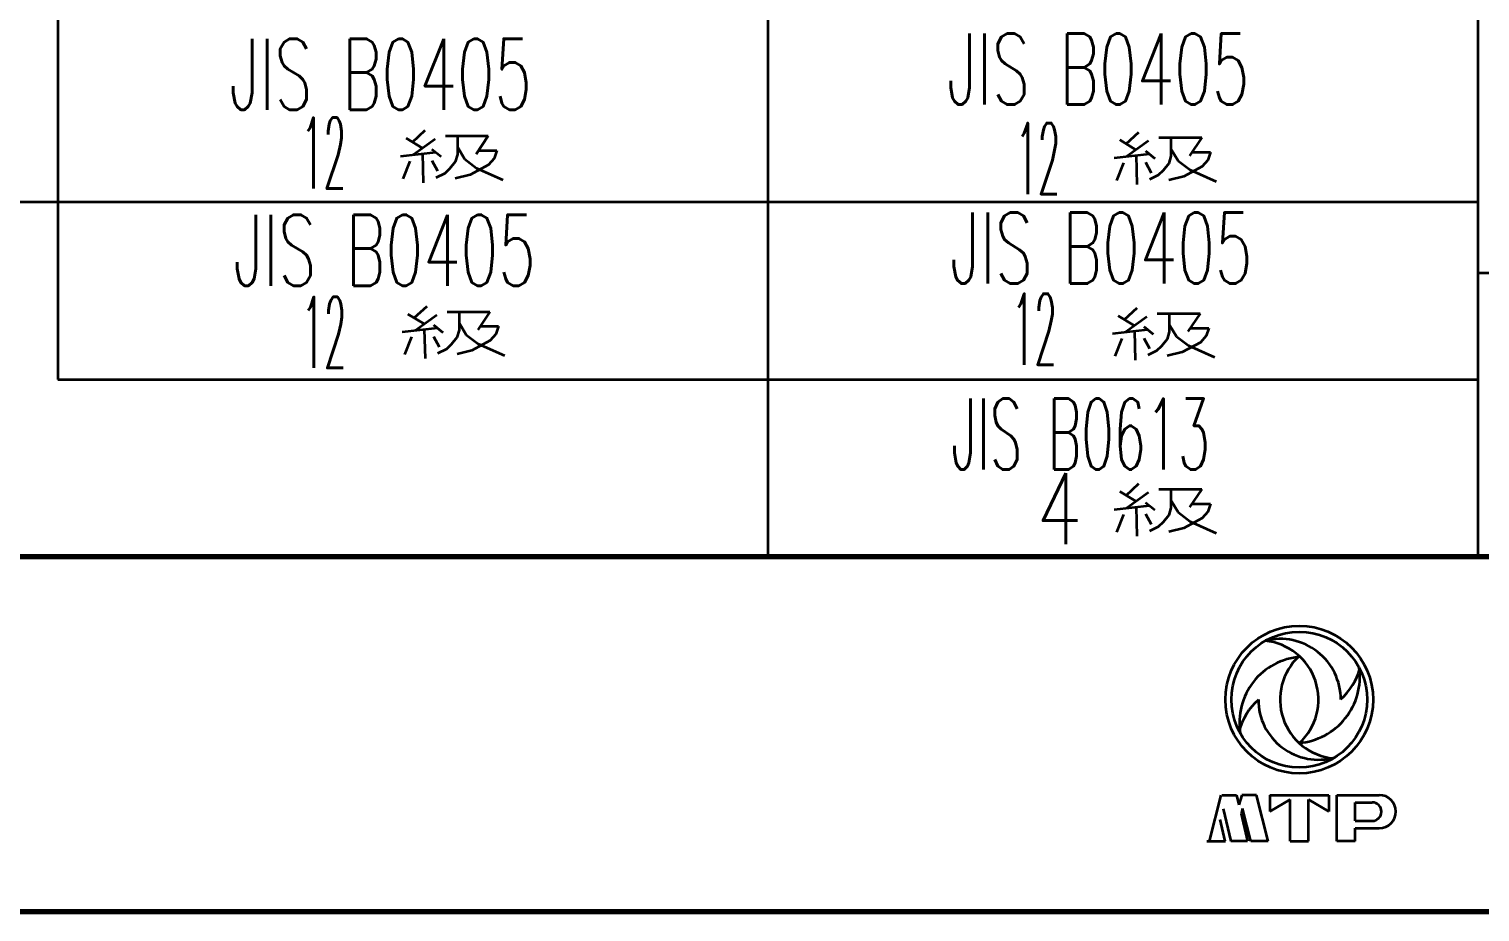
# Model space of a CAD drawing. Header units: millimetres. Extents: x 1333 to 104182, y -63725 to -5704.
# Drawn here: x 47348.4 to 47389.27, y -63725.16 to -63700.29 of the extents above; entities that cross this region are included whole.
import ezdxf
from ezdxf.enums import TextEntityAlignment as Align

# ---------------------------------------------------------------- set-up
doc = ezdxf.new("R2010")
doc.units = ezdxf.units.MM
doc.header["$LTSCALE"] = 0.5
doc.layers.add('11', color=3, linetype='Continuous')
doc.styles.get("Standard").update_dxf_attribs({"font": 'simplex.shx'})

msp = doc.modelspace()

# ---------------------------------------------------------------- linework, layer by layer
at = {"color": 7, "lineweight": 35}
for p, q in [((47349.214, -63685.16), (47349.214, -63705.16)), ((47349.214, -63685.16), (47349.214, -63705.16)), ((47369.214, -63685.16), (47369.214, -63710.16)), ((47369.214, -63685.16), (47369.214, -63710.16)), ((47389.214, -63686.304), (47389.214, -63715.16)), ((47389.214, -63686.304), (47389.214, -63715.16)), ((47329.214, -63705.16), (47349.214, -63705.16)), ((47329.214, -63705.16), (47349.214, -63705.16)), ((47349.214, -63705.16), (47389.214, -63705.16)), ((47349.214, -63705.16), (47389.214, -63705.16)), ((47389.214, -63707.16), (47459.214, -63707.16)), ((47389.214, -63707.16), (47459.214, -63707.16)), ((47349.214, -63710.16), (47369.214, -63710.16)), ((47349.214, -63710.16), (47369.214, -63710.16)), ((47369.214, -63710.16), (47389.214, -63710.16)), ((47369.214, -63710.16), (47389.214, -63710.16)), ((47529.214, -63715.16), (47269.214, -63715.16)), ((47529.214, -63715.16), (47269.214, -63715.16))]:
    msp.add_line(p, q, dxfattribs=at)
at = {"color": 7, "lineweight": 35, "ltscale": 0.013339}
msp.add_line((47359.023, -63703.364), (47359.48, -63703.64), dxfattribs=at)
msp.add_line((47359.023, -63703.364), (47359.48, -63703.64), dxfattribs=at)
at = {"color": 7, "lineweight": 35, "ltscale": 0.012234}
for p, q in [((47359.554, -63703.149), (47359.196, -63703.483)), ((47359.554, -63703.149), (47359.196, -63703.483)), ((47359.602, -63708.102), (47359.244, -63708.435)), ((47359.602, -63708.102), (47359.244, -63708.435)), ((47379.607, -63708.15), (47379.249, -63708.484)), ((47379.607, -63708.15), (47379.249, -63708.484))]:
    msp.add_line(p, q, dxfattribs=at)
at = {"color": 7, "lineweight": 35, "ltscale": 0.030115}
for p, q in [((47360.129, -63703.298), (47361.334, -63703.298)), ((47360.129, -63703.298), (47361.334, -63703.298)), ((47380.231, -63703.346), (47381.435, -63703.346)), ((47380.231, -63703.346), (47381.435, -63703.346)), ((47360.177, -63708.25), (47361.382, -63708.25)), ((47360.177, -63708.25), (47361.382, -63708.25)), ((47380.183, -63708.298), (47381.387, -63708.298)), ((47380.183, -63708.298), (47381.387, -63708.298)), ((47380.231, -63713.25), (47381.435, -63713.25)), ((47380.231, -63713.25), (47381.435, -63713.25))]:
    msp.add_line(p, q, dxfattribs=at)
at = {"color": 7, "lineweight": 35, "ltscale": 0.013083}
for p, q in [((47360.466, -63703.298), (47360.466, -63703.821)), ((47360.466, -63703.298), (47360.466, -63703.821)), ((47380.568, -63703.346), (47380.568, -63703.869)), ((47380.568, -63703.346), (47380.568, -63703.869)), ((47360.514, -63708.25), (47360.514, -63708.773)), ((47360.514, -63708.25), (47360.514, -63708.773)), ((47380.52, -63708.298), (47380.52, -63708.821)), ((47380.52, -63708.298), (47380.52, -63708.821)), ((47380.568, -63713.25), (47380.568, -63713.774)), ((47380.568, -63713.25), (47380.568, -63713.774))]:
    msp.add_line(p, q, dxfattribs=at)
at = {"color": 7, "lineweight": 35, "ltscale": 0.015355}
msp.add_line((47361.334, -63703.298), (47360.993, -63703.809), dxfattribs=at)
msp.add_line((47361.334, -63703.298), (47360.993, -63703.809), dxfattribs=at)
at = {"color": 7, "lineweight": 35, "ltscale": 0.012225}
for p, q in [((47379.655, -63703.198), (47379.297, -63703.531)), ((47379.655, -63703.198), (47379.297, -63703.531)), ((47379.655, -63713.102), (47379.297, -63713.436)), ((47379.655, -63713.102), (47379.297, -63713.436))]:
    msp.add_line(p, q, dxfattribs=at)
at = {"color": 7, "lineweight": 35, "ltscale": 0.015362}
for p, q in [((47381.435, -63703.346), (47381.094, -63703.857)), ((47381.435, -63703.346), (47381.094, -63703.857)), ((47381.435, -63713.25), (47381.094, -63713.761)), ((47381.435, -63713.25), (47381.094, -63713.761))]:
    msp.add_line(p, q, dxfattribs=at)
at = {"color": 7, "lineweight": 35, "ltscale": 0.024936}
msp.add_line((47358.867, -63703.866), (47359.858, -63703.755), dxfattribs=at)
msp.add_line((47358.867, -63703.866), (47359.858, -63703.755), dxfattribs=at)
at = {"color": 7, "lineweight": 35, "ltscale": 0.018506}
msp.add_line((47359.838, -63703.393), (47359.237, -63703.825), dxfattribs=at)
msp.add_line((47359.838, -63703.393), (47359.237, -63703.825), dxfattribs=at)
at = {"color": 7, "lineweight": 35, "ltscale": 0.008484}
for p, q in [((47359.747, -63703.669), (47360.01, -63703.883)), ((47359.747, -63703.669), (47360.01, -63703.883)), ((47379.848, -63703.717), (47380.111, -63703.931)), ((47379.848, -63703.717), (47380.111, -63703.931)), ((47359.795, -63708.621), (47360.058, -63708.835)), ((47359.795, -63708.621), (47360.058, -63708.835))]:
    msp.add_line(p, q, dxfattribs=at)
at = {"color": 7, "lineweight": 35, "ltscale": 0.009831}
msp.add_line((47360.466, -63703.611), (47360.668, -63703.949), dxfattribs=at)
msp.add_line((47360.466, -63703.611), (47360.668, -63703.949), dxfattribs=at)
at = {"color": 7, "lineweight": 35, "ltscale": 0.013049}
for p, q in [((47361.059, -63703.71), (47361.581, -63703.71)), ((47361.059, -63703.71), (47361.581, -63703.71)), ((47381.16, -63703.758), (47381.682, -63703.758)), ((47381.16, -63703.758), (47381.682, -63703.758)), ((47361.107, -63708.662), (47361.629, -63708.662)), ((47361.107, -63708.662), (47361.629, -63708.662)), ((47381.112, -63708.71), (47381.634, -63708.71)), ((47381.112, -63708.71), (47381.634, -63708.71)), ((47381.16, -63713.663), (47381.682, -63713.663)), ((47381.16, -63713.663), (47381.682, -63713.663))]:
    msp.add_line(p, q, dxfattribs=at)
at = {"color": 7, "lineweight": 35, "ltscale": 0.005859}
msp.add_line((47361.581, -63703.71), (47361.506, -63703.932), dxfattribs=at)
msp.add_line((47361.581, -63703.71), (47361.506, -63703.932), dxfattribs=at)
at = {"color": 7, "lineweight": 35, "ltscale": 0.013328}
msp.add_line((47379.125, -63703.412), (47379.581, -63703.688), dxfattribs=at)
msp.add_line((47379.125, -63703.412), (47379.581, -63703.688), dxfattribs=at)
at = {"color": 7, "lineweight": 35, "ltscale": 0.018496}
msp.add_line((47379.939, -63703.441), (47379.339, -63703.873), dxfattribs=at)
msp.add_line((47379.939, -63703.441), (47379.339, -63703.873), dxfattribs=at)
at = {"color": 7, "lineweight": 35, "ltscale": 0.009837}
for p, q in [((47380.568, -63703.659), (47380.769, -63703.997)), ((47380.568, -63703.659), (47380.769, -63703.997)), ((47360.514, -63708.563), (47360.716, -63708.901)), ((47360.514, -63708.563), (47360.716, -63708.901)), ((47380.52, -63708.611), (47380.721, -63708.949)), ((47380.52, -63708.611), (47380.721, -63708.949)), ((47380.568, -63713.564), (47380.769, -63713.901)), ((47380.568, -63713.564), (47380.769, -63713.901))]:
    msp.add_line(p, q, dxfattribs=at)
at = {"color": 7, "lineweight": 35, "ltscale": 0.005858}
for p, q in [((47381.682, -63703.758), (47381.608, -63703.98)), ((47381.682, -63703.758), (47381.608, -63703.98)), ((47381.682, -63713.663), (47381.608, -63713.885)), ((47381.682, -63713.663), (47381.608, -63713.885))]:
    msp.add_line(p, q, dxfattribs=at)
at = {"color": 7, "lineweight": 35, "ltscale": 0.013404}
for p, q in [((47359.13, -63704.007), (47358.933, -63704.505)), ((47359.13, -63704.007), (47358.933, -63704.505)), ((47379.232, -63704.055), (47379.034, -63704.553)), ((47379.232, -63704.055), (47379.034, -63704.553))]:
    msp.add_line(p, q, dxfattribs=at)
at = {"color": 7, "lineweight": 35, "ltscale": 0.020496}
for p, q in [((47359.487, -63703.797), (47359.508, -63704.616)), ((47359.487, -63703.797), (47359.508, -63704.616)), ((47359.535, -63708.749), (47359.556, -63709.569)), ((47359.535, -63708.749), (47359.556, -63709.569)), ((47379.541, -63708.797), (47379.562, -63709.617)), ((47379.541, -63708.797), (47379.562, -63709.617))]:
    msp.add_line(p, q, dxfattribs=at)
at = {"color": 7, "lineweight": 35, "ltscale": 0.00829}
msp.add_line((47359.751, -63703.994), (47359.907, -63704.287), dxfattribs=at)
msp.add_line((47359.751, -63703.994), (47359.907, -63704.287), dxfattribs=at)
at = {"color": 7, "lineweight": 35, "ltscale": 0.00637}
for p, q in [((47360.405, -63704.027), (47360.244, -63704.225)), ((47360.405, -63704.027), (47360.244, -63704.225)), ((47380.458, -63709.027), (47380.297, -63709.225)), ((47380.458, -63709.027), (47380.297, -63709.225))]:
    msp.add_line(p, q, dxfattribs=at)
at = {"color": 7, "lineweight": 35, "ltscale": 0.005376}
for p, q in [((47360.466, -63703.821), (47360.405, -63704.027)), ((47360.466, -63703.821), (47360.405, -63704.027)), ((47380.568, -63703.869), (47380.506, -63704.075)), ((47380.568, -63703.869), (47380.506, -63704.075)), ((47380.568, -63713.774), (47380.506, -63713.98)), ((47380.568, -63713.774), (47380.506, -63713.98))]:
    msp.add_line(p, q, dxfattribs=at)
at = {"color": 7, "lineweight": 35, "ltscale": 0.010659}
for p, q in [((47360.668, -63703.949), (47361.009, -63704.204)), ((47360.668, -63703.949), (47361.009, -63704.204)), ((47380.769, -63703.997), (47381.11, -63704.252)), ((47380.769, -63703.997), (47381.11, -63704.252)), ((47360.716, -63708.901), (47361.057, -63709.157)), ((47360.716, -63708.901), (47361.057, -63709.157)), ((47380.721, -63708.949), (47381.063, -63709.205)), ((47380.721, -63708.949), (47381.063, -63709.205))]:
    msp.add_line(p, q, dxfattribs=at)
at = {"color": 7, "lineweight": 35, "ltscale": 0.014629}
msp.add_line((47361.342, -63704.114), (47360.828, -63704.394), dxfattribs=at)
msp.add_line((47361.342, -63704.114), (47360.828, -63704.394), dxfattribs=at)
at = {"color": 7, "lineweight": 35, "ltscale": 0.020157}
for p, q in [((47361.009, -63704.204), (47361.745, -63704.534)), ((47361.009, -63704.204), (47361.745, -63704.534)), ((47381.11, -63704.252), (47381.846, -63704.582)), ((47381.11, -63704.252), (47381.846, -63704.582)), ((47361.057, -63709.157), (47361.793, -63709.486)), ((47361.057, -63709.157), (47361.793, -63709.486)), ((47381.063, -63709.205), (47381.798, -63709.534)), ((47381.063, -63709.205), (47381.798, -63709.534))]:
    msp.add_line(p, q, dxfattribs=at)
at = {"color": 7, "lineweight": 35, "ltscale": 0.006121}
for p, q in [((47361.506, -63703.932), (47361.342, -63704.114)), ((47361.506, -63703.932), (47361.342, -63704.114)), ((47381.608, -63703.98), (47381.443, -63704.162)), ((47381.608, -63703.98), (47381.443, -63704.162)), ((47381.608, -63713.885), (47381.443, -63714.066)), ((47381.608, -63713.885), (47381.443, -63714.066))]:
    msp.add_line(p, q, dxfattribs=at)
at = {"color": 7, "lineweight": 35, "ltscale": 0.024924}
for p, q in [((47378.968, -63703.914), (47379.959, -63703.803)), ((47378.968, -63703.914), (47379.959, -63703.803)), ((47358.915, -63708.819), (47359.906, -63708.707)), ((47358.915, -63708.819), (47359.906, -63708.707)), ((47378.921, -63708.867), (47379.911, -63708.755)), ((47378.921, -63708.867), (47379.911, -63708.755)), ((47378.968, -63713.819), (47379.959, -63713.708)), ((47378.968, -63713.819), (47379.959, -63713.708))]:
    msp.add_line(p, q, dxfattribs=at)
at = {"color": 7, "lineweight": 35, "ltscale": 0.020497}
for p, q in [((47379.589, -63703.845), (47379.61, -63704.664)), ((47379.589, -63703.845), (47379.61, -63704.664)), ((47379.589, -63713.749), (47379.61, -63714.569)), ((47379.589, -63713.749), (47379.61, -63714.569))]:
    msp.add_line(p, q, dxfattribs=at)
at = {"color": 7, "lineweight": 35, "ltscale": 0.008293}
for p, q in [((47379.852, -63704.042), (47380.008, -63704.335)), ((47379.852, -63704.042), (47380.008, -63704.335)), ((47359.799, -63708.946), (47359.955, -63709.239)), ((47359.799, -63708.946), (47359.955, -63709.239)), ((47379.804, -63708.994), (47379.961, -63709.287)), ((47379.804, -63708.994), (47379.961, -63709.287)), ((47379.852, -63713.947), (47380.008, -63714.239)), ((47379.852, -63713.947), (47380.008, -63714.239))]:
    msp.add_line(p, q, dxfattribs=at)
at = {"color": 7, "lineweight": 35, "ltscale": 0.006362}
for p, q in [((47380.506, -63704.075), (47380.346, -63704.273)), ((47380.506, -63704.075), (47380.346, -63704.273)), ((47380.506, -63713.98), (47380.346, -63714.177)), ((47380.506, -63713.98), (47380.346, -63714.177))]:
    msp.add_line(p, q, dxfattribs=at)
at = {"color": 7, "lineweight": 35, "ltscale": 0.01464}
for p, q in [((47381.443, -63704.162), (47380.929, -63704.442)), ((47381.443, -63704.162), (47380.929, -63704.442)), ((47361.39, -63709.066), (47360.876, -63709.346)), ((47361.39, -63709.066), (47360.876, -63709.346))]:
    msp.add_line(p, q, dxfattribs=at)
at = {"color": 7, "lineweight": 35, "ltscale": 0.00685}
for p, q in [((47360.109, -63704.357), (47359.862, -63704.476)), ((47360.109, -63704.357), (47359.862, -63704.476)), ((47380.21, -63704.405), (47379.964, -63704.524)), ((47380.21, -63704.405), (47379.964, -63704.524)), ((47380.21, -63714.309), (47379.964, -63714.429)), ((47380.21, -63714.309), (47379.964, -63714.429))]:
    msp.add_line(p, q, dxfattribs=at)
at = {"color": 7, "lineweight": 35, "ltscale": 0.004731}
for p, q in [((47360.244, -63704.225), (47360.109, -63704.357)), ((47360.244, -63704.225), (47360.109, -63704.357)), ((47380.346, -63704.273), (47380.21, -63704.405)), ((47380.346, -63704.273), (47380.21, -63704.405)), ((47380.346, -63714.177), (47380.21, -63714.309)), ((47380.346, -63714.177), (47380.21, -63714.309))]:
    msp.add_line(p, q, dxfattribs=at)
at = {"color": 7, "lineweight": 35, "ltscale": 0.010798}
for p, q in [((47360.828, -63704.394), (47360.409, -63704.497)), ((47360.828, -63704.394), (47360.409, -63704.497)), ((47380.881, -63709.394), (47380.462, -63709.497)), ((47380.881, -63709.394), (47380.462, -63709.497))]:
    msp.add_line(p, q, dxfattribs=at)
at = {"color": 7, "lineweight": 35, "ltscale": 0.010786}
for p, q in [((47380.929, -63704.442), (47380.51, -63704.545)), ((47380.929, -63704.442), (47380.51, -63704.545)), ((47380.929, -63714.346), (47380.51, -63714.449)), ((47380.929, -63714.346), (47380.51, -63714.449))]:
    msp.add_line(p, q, dxfattribs=at)
at = {"color": 7, "lineweight": 35, "ltscale": 0.125}
for p, q in [((47349.214, -63705.16), (47349.214, -63710.16)), ((47349.214, -63705.16), (47349.214, -63710.16)), ((47369.214, -63710.16), (47369.214, -63715.16)), ((47369.214, -63710.16), (47369.214, -63715.16))]:
    msp.add_line(p, q, dxfattribs=at)
at = {"color": 7, "lineweight": 35, "ltscale": 0.01536}
for p, q in [((47361.382, -63708.25), (47361.041, -63708.761)), ((47361.382, -63708.25), (47361.041, -63708.761)), ((47381.387, -63708.298), (47381.046, -63708.809)), ((47381.387, -63708.298), (47381.046, -63708.809))]:
    msp.add_line(p, q, dxfattribs=at)
at = {"color": 7, "lineweight": 35, "ltscale": 0.013327}
for p, q in [((47359.071, -63708.316), (47359.527, -63708.592)), ((47359.071, -63708.316), (47359.527, -63708.592)), ((47379.077, -63708.364), (47379.533, -63708.64)), ((47379.077, -63708.364), (47379.533, -63708.64)), ((47379.125, -63713.316), (47379.581, -63713.592)), ((47379.125, -63713.316), (47379.581, -63713.592))]:
    msp.add_line(p, q, dxfattribs=at)
at = {"color": 7, "lineweight": 35, "ltscale": 0.018504}
msp.add_line((47359.885, -63708.345), (47359.285, -63708.777), dxfattribs=at)
msp.add_line((47359.885, -63708.345), (47359.285, -63708.777), dxfattribs=at)
at = {"color": 7, "lineweight": 35, "ltscale": 0.005862}
for p, q in [((47361.629, -63708.662), (47361.554, -63708.885)), ((47361.629, -63708.662), (47361.554, -63708.885)), ((47381.634, -63708.71), (47381.56, -63708.933)), ((47381.634, -63708.71), (47381.56, -63708.933))]:
    msp.add_line(p, q, dxfattribs=at)
at = {"color": 7, "lineweight": 35, "ltscale": 0.018495}
for p, q in [((47379.891, -63708.393), (47379.291, -63708.825)), ((47379.891, -63708.393), (47379.291, -63708.825)), ((47379.939, -63713.345), (47379.339, -63713.778)), ((47379.939, -63713.345), (47379.339, -63713.778))]:
    msp.add_line(p, q, dxfattribs=at)
at = {"color": 7, "lineweight": 35, "ltscale": 0.008474}
msp.add_line((47379.8, -63708.669), (47380.063, -63708.883), dxfattribs=at)
msp.add_line((47379.8, -63708.669), (47380.063, -63708.883), dxfattribs=at)
at = {"color": 7, "lineweight": 35, "ltscale": 0.013408}
msp.add_line((47359.178, -63708.959), (47358.981, -63709.457), dxfattribs=at)
msp.add_line((47359.178, -63708.959), (47358.981, -63709.457), dxfattribs=at)
at = {"color": 7, "lineweight": 35, "ltscale": 0.006372}
msp.add_line((47360.453, -63708.979), (47360.292, -63709.177), dxfattribs=at)
msp.add_line((47360.453, -63708.979), (47360.292, -63709.177), dxfattribs=at)
at = {"color": 7, "lineweight": 35, "ltscale": 0.005373}
for p, q in [((47360.514, -63708.773), (47360.453, -63708.979)), ((47360.514, -63708.773), (47360.453, -63708.979)), ((47380.52, -63708.821), (47380.458, -63709.027)), ((47380.52, -63708.821), (47380.458, -63709.027))]:
    msp.add_line(p, q, dxfattribs=at)
at = {"color": 7, "lineweight": 35, "ltscale": 0.006112}
for p, q in [((47361.554, -63708.885), (47361.39, -63709.066)), ((47361.554, -63708.885), (47361.39, -63709.066)), ((47381.56, -63708.933), (47381.396, -63709.114)), ((47381.56, -63708.933), (47381.396, -63709.114))]:
    msp.add_line(p, q, dxfattribs=at)
at = {"color": 7, "lineweight": 35, "ltscale": 0.013411}
msp.add_line((47379.184, -63709.007), (47378.986, -63709.505), dxfattribs=at)
msp.add_line((47379.184, -63709.007), (47378.986, -63709.505), dxfattribs=at)
at = {"color": 7, "lineweight": 35, "ltscale": 0.006861}
msp.add_line((47360.157, -63709.309), (47359.91, -63709.429), dxfattribs=at)
msp.add_line((47360.157, -63709.309), (47359.91, -63709.429), dxfattribs=at)
at = {"color": 7, "lineweight": 35, "ltscale": 0.004722}
msp.add_line((47360.292, -63709.177), (47360.157, -63709.309), dxfattribs=at)
msp.add_line((47360.292, -63709.177), (47360.157, -63709.309), dxfattribs=at)
at = {"color": 7, "lineweight": 35, "ltscale": 0.010797}
msp.add_line((47360.876, -63709.346), (47360.457, -63709.449), dxfattribs=at)
msp.add_line((47360.876, -63709.346), (47360.457, -63709.449), dxfattribs=at)
at = {"color": 7, "lineweight": 35, "ltscale": 0.00686}
msp.add_line((47380.162, -63709.357), (47379.915, -63709.476), dxfattribs=at)
msp.add_line((47380.162, -63709.357), (47379.915, -63709.476), dxfattribs=at)
at = {"color": 7, "lineweight": 35, "ltscale": 0.004724}
msp.add_line((47380.297, -63709.225), (47380.162, -63709.357), dxfattribs=at)
msp.add_line((47380.297, -63709.225), (47380.162, -63709.357), dxfattribs=at)
at = {"color": 7, "lineweight": 35, "ltscale": 0.014638}
for p, q in [((47381.396, -63709.114), (47380.881, -63709.394)), ((47381.396, -63709.114), (47380.881, -63709.394)), ((47381.443, -63714.066), (47380.929, -63714.346)), ((47381.443, -63714.066), (47380.929, -63714.346))]:
    msp.add_line(p, q, dxfattribs=at)
at = {"color": 7, "lineweight": 35, "ltscale": 0.013406}
msp.add_line((47379.232, -63713.959), (47379.034, -63714.458), dxfattribs=at)
msp.add_line((47379.232, -63713.959), (47379.034, -63714.458), dxfattribs=at)
at = {"color": 7, "lineweight": 35, "ltscale": 0.008486}
msp.add_line((47379.848, -63713.621), (47380.111, -63713.836), dxfattribs=at)
msp.add_line((47379.848, -63713.621), (47380.111, -63713.836), dxfattribs=at)
at = {"color": 7, "lineweight": 35, "ltscale": 0.010657}
msp.add_line((47380.769, -63713.901), (47381.11, -63714.157), dxfattribs=at)
msp.add_line((47380.769, -63713.901), (47381.11, -63714.157), dxfattribs=at)
at = {"color": 7, "lineweight": 35, "ltscale": 0.020158}
msp.add_line((47381.11, -63714.157), (47381.846, -63714.487), dxfattribs=at)
msp.add_line((47381.11, -63714.157), (47381.846, -63714.487), dxfattribs=at)
at = {"color": 7, "lineweight": 70}
for p, q in [((47529.214, -63715.16), (46723.214, -63715.16)), ((47539.214, -63725.16), (46698.214, -63725.16))]:
    msp.add_line(p, q, dxfattribs=at)
at = {"color": 1, "lineweight": 35, "ltscale": 0.033501}
for p, q in [((47381.658, -63723.165), (47381.984, -63721.865)), ((47381.658, -63723.165), (47381.984, -63721.865)), ((47383.303, -63723.165), (47382.977, -63721.865)), ((47383.303, -63723.165), (47382.977, -63721.865))]:
    msp.add_line(p, q, dxfattribs=at)
at = {"color": 1, "lineweight": 35, "ltscale": 0.010399}
msp.add_line((47381.998, -63721.865), (47382.414, -63721.865), dxfattribs=at)
msp.add_line((47381.998, -63721.865), (47382.414, -63721.865), dxfattribs=at)
at = {"color": 1, "lineweight": 35, "ltscale": 0.007084}
msp.add_line((47382.414, -63721.865), (47382.48, -63722.141), dxfattribs=at)
msp.add_line((47382.414, -63721.865), (47382.48, -63722.141), dxfattribs=at)
at = {"color": 1, "lineweight": 35, "ltscale": 0.007197}
msp.add_line((47382.564, -63721.865), (47382.48, -63722.141), dxfattribs=at)
msp.add_line((47382.564, -63721.865), (47382.48, -63722.141), dxfattribs=at)
at = {"color": 1, "lineweight": 35, "ltscale": 0.010326}
msp.add_line((47382.977, -63721.865), (47382.564, -63721.865), dxfattribs=at)
msp.add_line((47382.977, -63721.865), (47382.564, -63721.865), dxfattribs=at)
at = {"color": 1, "lineweight": 35, "ltscale": 0.041595}
msp.add_line((47383.35, -63721.865), (47385.014, -63721.865), dxfattribs=at)
msp.add_line((47383.35, -63721.865), (47385.014, -63721.865), dxfattribs=at)
at = {"color": 1, "lineweight": 35, "ltscale": 0.011698}
for p, q in [((47383.35, -63721.865), (47383.35, -63722.333)), ((47383.35, -63721.865), (47383.35, -63722.333)), ((47385.014, -63721.865), (47385.014, -63722.333)), ((47385.014, -63721.865), (47385.014, -63722.333))]:
    msp.add_line(p, q, dxfattribs=at)
at = {"color": 1, "lineweight": 35, "ltscale": 0.016609}
for p, q in [((47383.35, -63722.333), (47383.922, -63721.995)), ((47383.35, -63722.333), (47383.922, -63721.995)), ((47385.014, -63722.333), (47384.442, -63721.995)), ((47385.014, -63722.333), (47384.442, -63721.995))]:
    msp.add_line(p, q, dxfattribs=at)
at = {"color": 1, "lineweight": 35, "ltscale": 0.029246}
for p, q in [((47383.922, -63723.165), (47383.922, -63721.995)), ((47383.922, -63723.165), (47383.922, -63721.995)), ((47384.442, -63723.165), (47384.442, -63721.995)), ((47384.442, -63723.165), (47384.442, -63721.995))]:
    msp.add_line(p, q, dxfattribs=at)
at = {"color": 1, "lineweight": 35, "ltscale": 0.029897}
msp.add_line((47385.24, -63721.865), (47386.435, -63721.865), dxfattribs=at)
msp.add_line((47385.24, -63721.865), (47386.435, -63721.865), dxfattribs=at)
at = {"color": 1, "lineweight": 35, "ltscale": 0.032496}
msp.add_line((47385.24, -63723.165), (47385.24, -63721.865), dxfattribs=at)
msp.add_line((47385.24, -63723.165), (47385.24, -63721.865), dxfattribs=at)
at = {"color": 1, "lineweight": 35, "ltscale": 0.011917}
for p, q in [((47385.76, -63722.073), (47386.236, -63722.073)), ((47385.76, -63722.073), (47386.236, -63722.073)), ((47385.76, -63722.593), (47386.236, -63722.593)), ((47385.76, -63722.593), (47386.236, -63722.593))]:
    msp.add_line(p, q, dxfattribs=at)
at = {"color": 1, "lineweight": 35, "ltscale": 0.012998}
msp.add_line((47385.76, -63722.593), (47385.76, -63722.073), dxfattribs=at)
msp.add_line((47385.76, -63722.593), (47385.76, -63722.073), dxfattribs=at)
at = {"color": 1, "lineweight": 35, "ltscale": 0.015572}
msp.add_line((47381.946, -63722.558), (47382.085, -63723.165), dxfattribs=at)
msp.add_line((47381.946, -63722.558), (47382.085, -63723.165), dxfattribs=at)
at = {"color": 1, "lineweight": 35, "ltscale": 0.02333}
msp.add_line((47382.041, -63722.258), (47382.258, -63723.165), dxfattribs=at)
msp.add_line((47382.041, -63722.258), (47382.258, -63723.165), dxfattribs=at)
at = {"color": 1, "lineweight": 35, "ltscale": 0.003944}
msp.add_line((47382.585, -63722.247), (47382.542, -63722.399), dxfattribs=at)
msp.add_line((47382.585, -63722.247), (47382.542, -63722.399), dxfattribs=at)
at = {"color": 1, "lineweight": 35, "ltscale": 0.019706}
msp.add_line((47382.542, -63722.399), (47382.726, -63723.165), dxfattribs=at)
msp.add_line((47382.542, -63722.399), (47382.726, -63723.165), dxfattribs=at)
at = {"color": 1, "lineweight": 35, "ltscale": 0.023684}
msp.add_line((47382.817, -63723.165), (47382.585, -63722.247), dxfattribs=at)
msp.add_line((47382.817, -63723.165), (47382.585, -63722.247), dxfattribs=at)
at = {"color": 1, "lineweight": 35, "ltscale": 0.016898}
msp.add_line((47385.76, -63722.801), (47386.435, -63722.801), dxfattribs=at)
msp.add_line((47385.76, -63722.801), (47386.435, -63722.801), dxfattribs=at)
at = {"color": 1, "lineweight": 35, "ltscale": 0.009099}
msp.add_line((47385.76, -63723.165), (47385.76, -63722.801), dxfattribs=at)
msp.add_line((47385.76, -63723.165), (47385.76, -63722.801), dxfattribs=at)
at = {"color": 1, "lineweight": 35, "ltscale": 0.012999}
for p, q in [((47381.582, -63723.165), (47382.102, -63723.165)), ((47381.582, -63723.165), (47382.102, -63723.165)), ((47385.76, -63723.165), (47385.24, -63723.165)), ((47385.76, -63723.165), (47385.24, -63723.165))]:
    msp.add_line(p, q, dxfattribs=at)
at = {"color": 1, "lineweight": 35, "ltscale": 0.011699}
msp.add_line((47382.726, -63723.165), (47382.258, -63723.165), dxfattribs=at)
msp.add_line((47382.726, -63723.165), (47382.258, -63723.165), dxfattribs=at)
at = {"color": 1, "lineweight": 35, "ltscale": 0.012134}
msp.add_line((47383.303, -63723.165), (47382.817, -63723.165), dxfattribs=at)
msp.add_line((47383.303, -63723.165), (47382.817, -63723.165), dxfattribs=at)
at = {"color": 1, "lineweight": 35, "ltscale": 0.012997}
msp.add_line((47383.922, -63723.165), (47384.442, -63723.165), dxfattribs=at)
msp.add_line((47383.922, -63723.165), (47384.442, -63723.165), dxfattribs=at)
at = {"color": 1, "lineweight": 35}
for radius in [2.08, 2.08, 1.913, 1.913]:
    msp.add_circle((47384.182, -63719.178), radius, dxfattribs=at)
for centre, radius, start, end in [((47383.059, -63719.178), 1.664, 312.4542, 84.3408), ((47383.059, -63719.178), 1.664, 312.4542, 84.3408), ((47383.641, -63719.178), 1.711, 0, 103.7818), ((47383.641, -63719.178), 1.711, 0, 103.7818), ((47384.349, -63719.822), 1.854, 94.3618, 189.3685), ((47384.349, -63719.822), 1.854, 94.3618, 189.3685), ((47385.305, -63719.178), 1.664, 132.4542, 264.3408), ((47385.305, -63719.178), 1.664, 132.4542, 264.3408), ((47384.016, -63718.533), 1.874, 274.9268, 7.678), ((47384.016, -63718.533), 1.874, 274.9268, 7.678), ((47384.182, -63717.847), 1.763, 311.5828, 344.9375), ((47384.182, -63717.847), 1.763, 311.5828, 344.9375), ((47384.182, -63720.509), 1.755, 131.0518, 165.2314), ((47384.182, -63720.509), 1.755, 131.0518, 165.2314), ((47384.723, -63719.178), 1.693, 180, 285.8775), ((47384.723, -63719.178), 1.693, 180, 285.8775), ((47386.236, -63722.333), 0.26, 270, 90), ((47386.236, -63722.333), 0.26, 270, 90), ((47386.435, -63722.333), 0.468, 270, 90), ((47386.435, -63722.333), 0.468, 270, 90)]:
    msp.add_arc(centre, radius, start, end, dxfattribs=at)
at = {"layer": '11'}
msp.add_lwpolyline([(46698.214, -63131.16), (47539.214, -63131.16), (47539.214, -63725.16), (46698.214, -63725.16)], close=True, dxfattribs=at)

# ---------------------------------------------------------------- texts
at = {"color": 7, "lineweight": 13}
for s, width, p, p2 in [('JIS B0405', 0.566102, (47374.26, -63702.415), (47382.779, -63702.415)), ('JIS B0405', 0.566102, (47374.26, -63702.415), (47382.779, -63702.415)), ('JIS B0405', 0.566102, (47354.049, -63702.563), (47362.568, -63702.563)), ('JIS B0405', 0.566102, (47354.049, -63702.563), (47362.568, -63702.563)), ('12', 0.442755, (47356.066, -63704.781), (47357.331, -63704.781)), ('12', 0.442755, (47356.066, -63704.781), (47357.331, -63704.781)), ('12', 0.442755, (47376.184, -63704.937), (47377.449, -63704.937)), ('12', 0.442755, (47376.184, -63704.937), (47377.449, -63704.937)), ('JIS B0405', 0.566102, (47354.157, -63707.519), (47362.676, -63707.519)), ('JIS B0405', 0.566102, (47354.157, -63707.519), (47362.676, -63707.519)), ('JIS B0405', 0.566102, (47374.347, -63707.458), (47382.866, -63707.458)), ('JIS B0405', 0.566102, (47374.347, -63707.458), (47382.866, -63707.458)), ('12', 0.442755, (47356.078, -63709.836), (47357.343, -63709.836)), ('12', 0.442755, (47356.078, -63709.836), (47357.343, -63709.836)), ('12', 0.442755, (47376.088, -63709.747), (47377.353, -63709.747)), ('12', 0.442755, (47376.088, -63709.747), (47377.353, -63709.747)), ('JIS B0613', 0.496877, (47374.38, -63712.7), (47381.668, -63712.7)), ('JIS B0613', 0.496877, (47374.38, -63712.7), (47381.668, -63712.7)), ('4', 0.902301, (47376.773, -63714.8), (47378.062, -63714.8)), ('4', 0.902301, (47376.773, -63714.8), (47378.062, -63714.8))]:
    msp.add_text(s, height=2, dxfattribs=dict(at, width=width)).set_placement(p, p2, align=Align.FIT)

doc.saveas('drawing.dxf')
